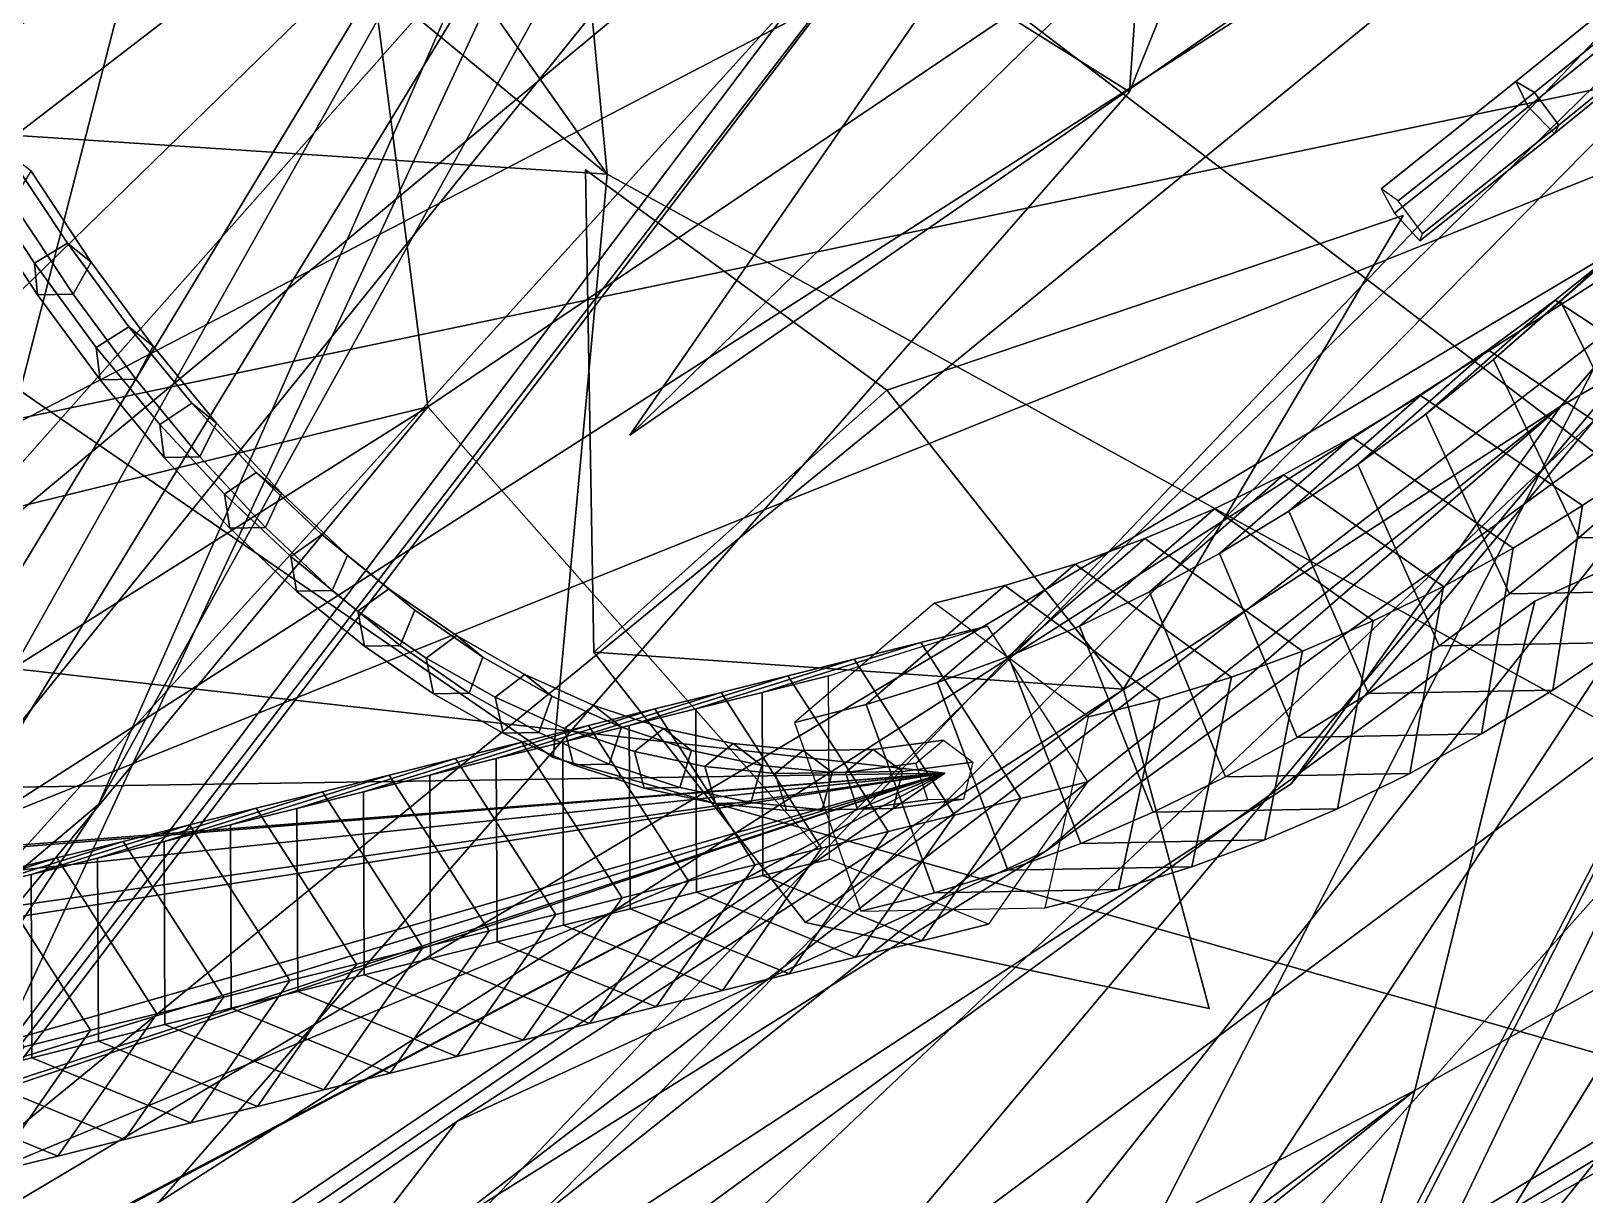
# Model space of a CAD drawing. Header units: metres. Extents: x -366 to 149, y -229 to 234.
# Drawn here: x -142.36 to -130.41, y -96.52 to -87.58 of the extents above; entities that cross this region are included whole.
import ezdxf

# ---------------------------------------------------------------- set-up
doc = ezdxf.new("R2010")
doc.units = ezdxf.units.M

msp = doc.modelspace()

# ---------------------------------------------------------------- linework, layer by layer
at = {"layer": 'coral-li_Intrnd', "color": 3}
for points in [[(-129.1171, -88.3207, 642.7456), (-129.6185, -88.7915, 643.8327), (-130.5946, -89.6518, 643.0095), (-130.0846, -89.1726, 641.9039)], [(-129.6185, -88.7915, 643.8327), (-130.1251, -89.2329, 644.9297), (-131.1099, -90.101, 644.1254), (-130.5946, -89.6518, 643.0095)], [(-130.1251, -89.2329, 644.9297), (-130.6367, -89.6444, 646.036), (-131.6302, -90.5198, 645.2506), (-131.1099, -90.101, 644.1254)], [(-128.8511, -90.05865, 645.1855), (-129.3714, -90.4775, 646.3108), (-130.6367, -89.6444, 646.036), (-130.1251, -89.2329, 644.9297)], [(-130.0846, -89.1726, 641.9039), (-130.5946, -89.6518, 643.0095), (-129.9243, -91.0094, 642.7302), (-129.4003, -90.5166, 641.5942)], [(-130.6367, -89.6444, 646.036), (-131.1528, -90.02596, 647.1508), (-132.1552, -90.9082, 646.3845), (-131.6302, -90.5198, 645.2506)], [(-129.3714, -90.4775, 646.3108), (-129.8964, -90.8658, 647.4448), (-131.1528, -90.02596, 647.1508), (-130.6367, -89.6444, 646.036)], [(-130.5946, -89.6518, 643.0095), (-131.1099, -90.101, 644.1254), (-130.4537, -91.4713, 643.8766), (-129.9243, -91.0094, 642.7302)], [(-131.1528, -90.02596, 647.1508), (-131.6732, -90.3772, 648.2736), (-132.6845, -91.2657, 647.5266), (-132.1552, -90.9082, 646.3845)], [(-129.8964, -90.8658, 647.4448), (-130.4258, -91.2234, 648.5868), (-131.6732, -90.3772, 648.2736), (-131.1528, -90.02596, 647.1508)], [(-131.1099, -90.101, 644.1254), (-131.6302, -90.5198, 645.2506), (-130.9883, -91.9022, 645.0327), (-130.4537, -91.4713, 643.8766)], [(-131.6732, -90.3772, 648.2736), (-132.1976, -90.6979, 649.4036), (-133.2179, -91.5923, 648.676), (-132.6845, -91.2657, 647.5266)], [(-130.4258, -91.2234, 648.5868), (-130.9592, -91.5499, 649.7362), (-132.1976, -90.6979, 649.4036), (-131.6732, -90.3772, 648.2736)], [(-131.6302, -90.5198, 645.2506), (-132.1552, -90.9082, 646.3845), (-131.5276, -92.3016, 646.1977), (-130.9883, -91.9022, 645.0327)], [(-132.1976, -90.6979, 649.4036), (-132.7257, -90.988, 650.5403), (-133.755, -91.8877, 649.8321), (-133.2179, -91.5923, 648.676)], [(-130.9592, -91.5499, 649.7362), (-131.4963, -91.8453, 650.8923), (-132.7257, -90.988, 650.5403), (-132.1976, -90.6979, 649.4036)], [(-132.1552, -90.9082, 646.3845), (-132.6845, -91.2657, 647.5266), (-132.0715, -92.6694, 647.3711), (-131.5276, -92.3016, 646.1977)], [(-130.1106, -92.275, 646.8629), (-130.6544, -92.6429, 648.0362), (-130.4258, -91.2234, 648.5868), (-129.8964, -90.8658, 647.4448)], [(-132.7257, -90.988, 650.5403), (-133.2571, -91.2473, 651.6827), (-134.2955, -92.1517, 650.9941), (-133.755, -91.8877, 649.8321)], [(-131.4963, -91.8453, 650.8923), (-132.0368, -92.1093, 652.0544), (-133.2571, -91.2473, 651.6827), (-132.7257, -90.988, 650.5403)], [(-129.9243, -91.0094, 642.7302), (-130.4537, -91.4713, 643.8766), (-129.0367, -91.4447, 644.5417), (-128.5072, -90.9828, 643.3953)], [(-133.2571, -91.2473, 651.6827), (-133.7915, -91.4756, 652.8304), (-134.8391, -92.3842, 652.1616), (-134.2955, -92.1517, 650.9941)], [(-132.0368, -92.1093, 652.0544), (-132.5804, -92.3418, 653.2217), (-133.7915, -91.4756, 652.8304), (-133.2571, -91.2473, 651.6827)], [(-132.6845, -91.2657, 647.5266), (-133.2179, -91.5923, 648.676), (-132.6195, -93.00546, 648.552), (-132.0715, -92.6694, 647.3711)], [(-130.6544, -92.6429, 648.0362), (-131.2024, -92.9788, 649.2172), (-130.9592, -91.5499, 649.7362), (-130.4258, -91.2234, 648.5868)], [(-133.7915, -91.4756, 652.8304), (-134.3286, -91.6727, 653.9826), (-135.3854, -92.585, 653.3336), (-134.8391, -92.3842, 652.1616)], [(-132.5804, -92.3418, 653.2217), (-133.1267, -92.5426, 654.3937), (-134.3286, -91.6727, 653.9826), (-133.7915, -91.4756, 652.8304)], [(-130.4537, -91.4713, 643.8766), (-130.9883, -91.9022, 645.0327), (-129.5712, -91.8756, 645.6978), (-129.0367, -91.4447, 644.5417)], [(-133.2179, -91.5923, 648.676), (-133.755, -91.8877, 649.8321), (-133.1713, -93.3094, 649.7399), (-132.6195, -93.00546, 648.552)], [(-131.2024, -92.9788, 649.2172), (-131.7543, -93.2828, 650.405), (-131.4963, -91.8453, 650.8923), (-130.9592, -91.5499, 649.7362)], [(-134.3286, -91.6727, 653.9826), (-134.8681, -91.8386, 655.1386), (-135.9342, -92.754, 654.5094), (-135.3854, -92.585, 653.3336)], [(-133.1267, -92.5426, 654.3937), (-133.6754, -92.7116, 655.5696), (-134.8681, -91.8386, 655.1386), (-134.3286, -91.6727, 653.9826)], [(-134.8681, -91.8386, 655.1386), (-135.4096, -91.9732, 656.2977), (-136.485, -92.8911, 655.6884), (-135.9342, -92.754, 654.5094)], [(-133.6754, -92.7116, 655.5696), (-134.2263, -92.8488, 656.7486), (-135.4096, -91.9732, 656.2977), (-134.8681, -91.8386, 655.1386)], [(-131.7543, -93.2828, 650.405), (-132.3096, -93.5545, 651.599), (-132.0368, -92.1093, 652.0544), (-131.4963, -91.8453, 650.8923)], [(-130.9883, -91.9022, 645.0327), (-131.5276, -92.3016, 646.1977), (-130.1106, -92.275, 646.8629), (-129.5712, -91.8756, 645.6978)], [(-133.755, -91.8877, 649.8321), (-134.2955, -92.1517, 650.9941), (-133.7267, -93.5811, 650.9338), (-133.1713, -93.3094, 649.7399)], [(-132.3096, -93.5545, 651.599), (-132.8681, -93.7938, 652.7984), (-132.5804, -92.3418, 653.2217), (-132.0368, -92.1093, 652.0544)], [(-135.0044, -92.1501, 656.4664), (-135.5155, -92.2774, 657.5602), (-136.7344, -92.6599, 656.9462), (-136.2233, -92.5325, 655.8524)], [(-134.2336, -93.3478, 656.6871), (-134.7446, -93.4752, 657.7809), (-135.5155, -92.2774, 657.5602), (-135.0044, -92.1501, 656.4664)], [(-134.2955, -92.1517, 650.9941), (-134.8391, -92.3842, 652.1616), (-134.2852, -93.8204, 652.1333), (-133.7267, -93.5811, 650.9338)], [(-135.5155, -92.2774, 657.5602), (-136.0265, -92.4048, 658.654), (-137.2454, -92.7872, 658.04), (-136.7344, -92.6599, 656.9462)], [(-134.7446, -93.4752, 657.7809), (-135.2556, -93.6025, 658.8747), (-136.0265, -92.4048, 658.654), (-135.5155, -92.2774, 657.5602)], [(-132.8681, -93.7938, 652.7984), (-133.4295, -94.00062, 654.0026), (-133.1267, -92.5426, 654.3937), (-132.5804, -92.3418, 653.2217)], [(-131.5276, -92.3016, 646.1977), (-132.0715, -92.6694, 647.3711), (-130.6544, -92.6429, 648.0362), (-130.1106, -92.275, 646.8629)], [(-136.0265, -92.4048, 658.654), (-136.5375, -92.5321, 659.7478), (-137.7564, -92.9146, 659.1338), (-137.2454, -92.7872, 658.04)], [(-135.2556, -93.6025, 658.8747), (-135.7667, -93.7299, 659.9685), (-136.5375, -92.5321, 659.7478), (-136.0265, -92.4048, 658.654)], [(-134.8391, -92.3842, 652.1616), (-135.3854, -92.585, 653.3336), (-134.8465, -94.0272, 653.3375), (-134.2852, -93.8204, 652.1333)], [(-136.5375, -92.5321, 659.7478), (-137.0486, -92.6594, 660.8416), (-138.2675, -93.04195, 660.2276), (-137.7564, -92.9146, 659.1338)], [(-135.7667, -93.7299, 659.9685), (-136.2777, -93.8572, 661.0623), (-137.0486, -92.6594, 660.8416), (-136.5375, -92.5321, 659.7478)], [(-136.2233, -92.5325, 655.8524), (-136.7344, -92.6599, 656.9462), (-136.7284, -94.06814, 656.7851), (-136.2173, -93.9408, 655.6913)], [(-135.3854, -92.585, 653.3336), (-135.9342, -92.754, 654.5094), (-135.4103, -94.2013, 654.5457), (-134.8465, -94.0272, 653.3375)], [(-133.4295, -94.00062, 654.0026), (-133.9933, -94.1747, 655.2108), (-133.6754, -92.7116, 655.5696), (-133.1267, -92.5426, 654.3937)], [(-137.0486, -92.6594, 660.8416), (-137.5596, -92.7868, 661.9354), (-138.7785, -93.1693, 661.3214), (-138.2675, -93.04195, 660.2276)], [(-136.2777, -93.8572, 661.0623), (-136.7887, -93.9845, 662.1561), (-137.5596, -92.7868, 661.9354), (-137.0486, -92.6594, 660.8416)], [(-136.7344, -92.6599, 656.9462), (-137.2454, -92.7872, 658.04), (-137.2394, -94.1954, 657.8789), (-136.7284, -94.06814, 656.7851)], [(-133.9933, -94.1747, 655.2108), (-134.5592, -94.316, 656.4222), (-134.2263, -92.8488, 656.7486), (-133.6754, -92.7116, 655.5696)], [(-132.0715, -92.6694, 647.3711), (-132.6195, -93.00546, 648.552), (-131.2024, -92.9788, 649.2172), (-130.6544, -92.6429, 648.0362)], [(-137.5596, -92.7868, 661.9354), (-138.0706, -92.9141, 663.0292), (-139.2895, -93.2966, 662.4152), (-138.7785, -93.1693, 661.3214)], [(-136.7887, -93.9845, 662.1561), (-137.2998, -94.1119, 663.2499), (-138.0706, -92.9141, 663.0292), (-137.5596, -92.7868, 661.9354)], [(-137.2454, -92.7872, 658.04), (-137.7564, -92.9146, 659.1338), (-137.7504, -94.3228, 658.9727), (-137.2394, -94.1954, 657.8789)], [(-135.9342, -92.754, 654.5094), (-136.485, -92.8911, 655.6884), (-135.9763, -94.3426, 655.7571), (-135.4103, -94.2013, 654.5457)], [(-138.0706, -92.9141, 663.0292), (-138.5816, -93.04151, 664.123), (-139.8006, -93.4239, 663.509), (-139.2895, -93.2966, 662.4152)], [(-137.2998, -94.1119, 663.2499), (-137.8108, -94.2392, 664.3438), (-138.5816, -93.04151, 664.123), (-138.0706, -92.9141, 663.0292)], [(-137.7564, -92.9146, 659.1338), (-138.2675, -93.04195, 660.2276), (-138.2615, -94.4501, 660.0665), (-137.7504, -94.3228, 658.9727)], [(-138.5816, -93.04151, 664.123), (-139.0927, -93.1688, 665.2169), (-140.3116, -93.5513, 664.6028), (-139.8006, -93.4239, 663.509)], [(-137.8108, -94.2392, 664.3438), (-138.3218, -94.3666, 665.4376), (-139.0927, -93.1688, 665.2169), (-138.5816, -93.04151, 664.123)], [(-138.2675, -93.04195, 660.2276), (-138.7785, -93.1693, 661.3214), (-138.7725, -94.5775, 661.1603), (-138.2615, -94.4501, 660.0665)], [(-132.6195, -93.00546, 648.552), (-133.1713, -93.3094, 649.7399), (-131.7543, -93.2828, 650.405), (-131.2024, -92.9788, 649.2172)], [(-139.0927, -93.1688, 665.2169), (-139.6037, -93.2962, 666.3107), (-140.8226, -93.6786, 665.6967), (-140.3116, -93.5513, 664.6028)], [(-138.3218, -94.3666, 665.4376), (-138.8329, -94.4939, 666.5314), (-139.6037, -93.2962, 666.3107), (-139.0927, -93.1688, 665.2169)], [(-138.7785, -93.1693, 661.3214), (-139.2895, -93.2966, 662.4152), (-139.2835, -94.7048, 662.2542), (-138.7725, -94.5775, 661.1603)], [(-139.6037, -93.2962, 666.3107), (-140.1147, -93.4235, 667.4045), (-141.3337, -93.806, 666.7905), (-140.8226, -93.6786, 665.6967)], [(-138.8329, -94.4939, 666.5314), (-139.3439, -94.6213, 667.6252), (-140.1147, -93.4235, 667.4045), (-139.6037, -93.2962, 666.3107)], [(-139.2895, -93.2966, 662.4152), (-139.8006, -93.4239, 663.509), (-139.7946, -94.8321, 663.348), (-139.2835, -94.7048, 662.2542)], [(-133.1713, -93.3094, 649.7399), (-133.7267, -93.5811, 650.9338), (-132.3096, -93.5545, 651.599), (-131.7543, -93.2828, 650.405)], [(-140.1147, -93.4235, 667.4045), (-140.6258, -93.5508, 668.4983), (-141.8447, -93.9333, 667.8843), (-141.3337, -93.806, 666.7905)], [(-139.3439, -94.6213, 667.6252), (-139.8549, -94.7486, 668.719), (-140.6258, -93.5508, 668.4983), (-140.1147, -93.4235, 667.4045)], [(-139.8006, -93.4239, 663.509), (-140.3116, -93.5513, 664.6028), (-140.3056, -94.9595, 664.4418), (-139.7946, -94.8321, 663.348)], [(-134.9946, -94.4417, 656.2042), (-135.5057, -94.5691, 657.298), (-134.7446, -93.4752, 657.7809), (-134.2336, -93.3478, 656.6871)], [(-140.6258, -93.5508, 668.4983), (-141.1368, -93.6782, 669.5921), (-142.3557, -94.06069, 668.9781), (-141.8447, -93.9333, 667.8843)], [(-139.8549, -94.7486, 668.719), (-140.366, -94.8759, 669.8128), (-141.1368, -93.6782, 669.5921), (-140.6258, -93.5508, 668.4983)], [(-140.3116, -93.5513, 664.6028), (-140.8226, -93.6786, 665.6967), (-140.8166, -95.08688, 665.5356), (-140.3056, -94.9595, 664.4418)], [(-135.5057, -94.5691, 657.298), (-136.0167, -94.6964, 658.3918), (-135.2556, -93.6025, 658.8747), (-134.7446, -93.4752, 657.7809)], [(-136.0167, -94.6964, 658.3918), (-136.5277, -94.8238, 659.4856), (-135.7667, -93.7299, 659.9685), (-135.2556, -93.6025, 658.8747)], [(-133.7267, -93.5811, 650.9338), (-134.2852, -93.8204, 652.1333), (-132.8681, -93.7938, 652.7984), (-132.3096, -93.5545, 651.599)], [(-141.1368, -93.6782, 669.5921), (-141.6478, -93.8055, 670.6859), (-142.8668, -94.188, 670.0719), (-142.3557, -94.06069, 668.9781)], [(-140.366, -94.8759, 669.8128), (-140.877, -95.00333, 670.9066), (-141.6478, -93.8055, 670.6859), (-141.1368, -93.6782, 669.5921)], [(-140.8226, -93.6786, 665.6967), (-141.3337, -93.806, 666.7905), (-141.3277, -95.2142, 666.6294), (-140.8166, -95.08688, 665.5356)], [(-136.5277, -94.8238, 659.4856), (-137.0388, -94.9511, 660.5794), (-136.2777, -93.8572, 661.0623), (-135.7667, -93.7299, 659.9685)], [(-141.6478, -93.8055, 670.6859), (-142.1589, -93.9329, 671.7797), (-143.3778, -94.3153, 671.1657), (-142.8668, -94.188, 670.0719)], [(-140.877, -95.00333, 670.9066), (-141.388, -95.1306, 672.0004), (-142.1589, -93.9329, 671.7797), (-141.6478, -93.8055, 670.6859)], [(-141.3337, -93.806, 666.7905), (-141.8447, -93.9333, 667.8843), (-141.8387, -95.3415, 667.7232), (-141.3277, -95.2142, 666.6294)], [(-137.0388, -94.9511, 660.5794), (-137.5498, -95.07849, 661.6732), (-136.7887, -93.9845, 662.1561), (-136.2777, -93.8572, 661.0623)], [(-134.2852, -93.8204, 652.1333), (-134.8465, -94.0272, 653.3375), (-133.4295, -94.00062, 654.0026), (-132.8681, -93.7938, 652.7984)], [(-142.1589, -93.9329, 671.7797), (-142.6699, -94.06025, 672.8735), (-143.8888, -94.4427, 672.2595), (-143.3778, -94.3153, 671.1657)], [(-141.388, -95.1306, 672.0004), (-141.8991, -95.258, 673.0942), (-142.6699, -94.06025, 672.8735), (-142.1589, -93.9329, 671.7797)], [(-141.8447, -93.9333, 667.8843), (-142.3557, -94.06069, 668.9781), (-142.3497, -95.4689, 668.817), (-141.8387, -95.3415, 667.7232)], [(-137.5498, -95.07849, 661.6732), (-138.0608, -95.2058, 662.767), (-137.2998, -94.1119, 663.2499), (-136.7887, -93.9845, 662.1561)], [(-136.2173, -93.9408, 655.6913), (-136.7284, -94.06814, 656.7851), (-135.5057, -94.5691, 657.298), (-134.9946, -94.4417, 656.2042)], [(-134.8465, -94.0272, 653.3375), (-135.4103, -94.2013, 654.5457), (-133.9933, -94.1747, 655.2108), (-133.4295, -94.00062, 654.0026)], [(-141.8991, -95.258, 673.0942), (-142.4101, -95.3853, 674.188), (-143.1809, -94.1875, 673.9673), (-142.6699, -94.06025, 672.8735)], [(-142.3557, -94.06069, 668.9781), (-142.8668, -94.188, 670.0719), (-142.8607, -95.5962, 669.9108), (-142.3497, -95.4689, 668.817)], [(-138.0608, -95.2058, 662.767), (-138.5719, -95.3331, 663.8608), (-137.8108, -94.2392, 664.3438), (-137.2998, -94.1119, 663.2499)], [(-136.7284, -94.06814, 656.7851), (-137.2394, -94.1954, 657.8789), (-136.0167, -94.6964, 658.3918), (-135.5057, -94.5691, 657.298)], [(-138.5719, -95.3331, 663.8608), (-139.0829, -95.4605, 664.9547), (-138.3218, -94.3666, 665.4376), (-137.8108, -94.2392, 664.3438)], [(-137.2394, -94.1954, 657.8789), (-137.7504, -94.3228, 658.9727), (-136.5277, -94.8238, 659.4856), (-136.0167, -94.6964, 658.3918)], [(-135.4103, -94.2013, 654.5457), (-135.9763, -94.3426, 655.7571), (-134.5592, -94.316, 656.4222), (-133.9933, -94.1747, 655.2108)], [(-139.0829, -95.4605, 664.9547), (-139.5939, -95.5878, 666.0485), (-138.8329, -94.4939, 666.5314), (-138.3218, -94.3666, 665.4376)], [(-137.7504, -94.3228, 658.9727), (-138.2615, -94.4501, 660.0665), (-137.0388, -94.9511, 660.5794), (-136.5277, -94.8238, 659.4856)], [(-139.5939, -95.5878, 666.0485), (-140.105, -95.7152, 667.1423), (-139.3439, -94.6213, 667.6252), (-138.8329, -94.4939, 666.5314)], [(-138.2615, -94.4501, 660.0665), (-138.7725, -94.5775, 661.1603), (-137.5498, -95.07849, 661.6732), (-137.0388, -94.9511, 660.5794)], [(-140.105, -95.7152, 667.1423), (-140.616, -95.8425, 668.2361), (-139.8549, -94.7486, 668.719), (-139.3439, -94.6213, 667.6252)], [(-138.7725, -94.5775, 661.1603), (-139.2835, -94.7048, 662.2542), (-138.0608, -95.2058, 662.767), (-137.5498, -95.07849, 661.6732)], [(-139.2835, -94.7048, 662.2542), (-139.7946, -94.8321, 663.348), (-138.5719, -95.3331, 663.8608), (-138.0608, -95.2058, 662.767)], [(-140.616, -95.8425, 668.2361), (-141.127, -95.9698, 669.3299), (-140.366, -94.8759, 669.8128), (-139.8549, -94.7486, 668.719)], [(-139.7946, -94.8321, 663.348), (-140.3056, -94.9595, 664.4418), (-139.0829, -95.4605, 664.9547), (-138.5719, -95.3331, 663.8608)], [(-141.127, -95.9698, 669.3299), (-141.6381, -96.09723, 670.4237), (-140.877, -95.00333, 670.9066), (-140.366, -94.8759, 669.8128)], [(-140.3056, -94.9595, 664.4418), (-140.8166, -95.08688, 665.5356), (-139.5939, -95.5878, 666.0485), (-139.0829, -95.4605, 664.9547)], [(-141.6381, -96.09723, 670.4237), (-142.1491, -96.2245, 671.5175), (-141.388, -95.1306, 672.0004), (-140.877, -95.00333, 670.9066)], [(-140.8166, -95.08688, 665.5356), (-141.3277, -95.2142, 666.6294), (-140.105, -95.7152, 667.1423), (-139.5939, -95.5878, 666.0485)], [(-142.1491, -96.2245, 671.5175), (-142.6601, -96.3519, 672.6113), (-141.8991, -95.258, 673.0942), (-141.388, -95.1306, 672.0004)], [(-141.3277, -95.2142, 666.6294), (-141.8387, -95.3415, 667.7232), (-140.616, -95.8425, 668.2361), (-140.105, -95.7152, 667.1423)], [(-142.6601, -96.3519, 672.6113), (-143.1712, -96.4792, 673.7051), (-142.4101, -95.3853, 674.188), (-141.8991, -95.258, 673.0942)], [(-141.8387, -95.3415, 667.7232), (-142.3497, -95.4689, 668.817), (-141.127, -95.9698, 669.3299), (-140.616, -95.8425, 668.2361)], [(-142.3497, -95.4689, 668.817), (-142.8607, -95.5962, 669.9108), (-141.6381, -96.09723, 670.4237), (-141.127, -95.9698, 669.3299)], [(-142.8607, -95.5962, 669.9108), (-143.3718, -95.7235, 671.0046), (-142.1491, -96.2245, 671.5175), (-141.6381, -96.09723, 670.4237)], [(-143.3718, -95.7235, 671.0046), (-143.8828, -95.8509, 672.0984), (-142.6601, -96.3519, 672.6113), (-142.1491, -96.2245, 671.5175)]]:
    msp.add_3dface(points, dxfattribs=at)
at = {"layer": 'coral-li_Leaf', "color": 3}
for points in [[(-138.0916, -88.6419, 628.6414), (-138.0277, -92.3507, 630.0388), (-135.7761, -90.3372, 630.8796)], [(-138.0916, -88.6419, 628.6414), (-135.7761, -90.3372, 630.8796), (-138.0277, -92.3507, 630.0388)], [(-135.7761, -90.3372, 630.8796), (-133.9561, -92.634, 630.8469), (-131.8048, -88.9928, 630.397)], [(-135.7761, -90.3372, 630.8796), (-131.8048, -88.9928, 630.397), (-133.9561, -92.634, 630.8469)], [(-135.7761, -90.3372, 630.8796), (-138.0277, -92.3507, 630.0388), (-133.9561, -92.634, 630.8469)], [(-135.7761, -90.3372, 630.8796), (-133.9561, -92.634, 630.8469), (-138.0277, -92.3507, 630.0388)], [(-133.9561, -92.634, 630.8469), (-138.0277, -92.3507, 630.0388), (-136.4008, -94.4291, 629.3409)], [(-133.9561, -92.634, 630.8469), (-136.4008, -94.4291, 629.3409), (-138.0277, -92.3507, 630.0388)], [(-136.4008, -94.4291, 629.3409), (-133.2985, -95.09108, 628.2098), (-133.9561, -92.634, 630.8469)], [(-136.4008, -94.4291, 629.3409), (-133.9561, -92.634, 630.8469), (-133.2985, -95.09108, 628.2098)]]:
    msp.add_3dface(points, dxfattribs=at)
at = {"layer": 'coral-li_Mrstm', "color": 3}
for points in [[(-165.3611, -92.3472, 594.1373), (-167.9029, -90.3989, 590.9664), (-137.8252, -67.9683, 574.0467)], [(-165.3611, -92.3472, 594.1373), (-137.8252, -67.9683, 574.0467), (-167.9029, -90.3989, 590.9664)], [(-164.3709, -89.9918, 597.8475), (-165.4217, -85.7336, 598.8842), (-137.8252, -67.9683, 574.0467)], [(-164.3709, -89.9918, 597.8475), (-137.8252, -67.9683, 574.0467), (-165.4217, -85.7336, 598.8842)], [(-137.8252, -67.9683, 574.0467), (-162.0506, -91.6942, 597.2692), (-165.3611, -92.3472, 594.1373)], [(-137.8252, -67.9683, 574.0467), (-165.3611, -92.3472, 594.1373), (-162.0506, -91.6942, 597.2692)], [(-137.8252, -67.9683, 574.0467), (-160.9445, -92.9647, 597.063), (-164.3709, -89.9918, 597.8475)], [(-137.8252, -67.9683, 574.0467), (-164.3709, -89.9918, 597.8475), (-160.9445, -92.9647, 597.063)], [(-137.8252, -67.9683, 574.0467), (-163.1656, -91.7463, 595.9907), (-162.3484, -95.6713, 593.7277)], [(-137.8252, -67.9683, 574.0467), (-162.3484, -95.6713, 593.7277), (-163.1656, -91.7463, 595.9907)], [(-137.8252, -67.9683, 574.0467), (-162.759, -93.04963, 594.9825), (-159.4681, -95.4014, 597.181)], [(-137.8252, -67.9683, 574.0467), (-159.4681, -95.4014, 597.181), (-162.759, -93.04963, 594.9825)], [(-162.3484, -95.6713, 593.7277), (-161.774, -97.5678, 589.68), (-137.8252, -67.9683, 574.0467)], [(-162.3484, -95.6713, 593.7277), (-137.8252, -67.9683, 574.0467), (-161.774, -97.5678, 589.68)], [(-137.8252, -67.9683, 574.0467), (-161.3889, -93.8151, 595.6284), (-160.6738, -91.9079, 599.757)], [(-137.8252, -67.9683, 574.0467), (-160.6738, -91.9079, 599.757), (-161.3889, -93.8151, 595.6284)], [(-160.6738, -91.9079, 599.757), (-157.6077, -90.1259, 602.5382), (-137.8252, -67.9683, 574.0467)], [(-160.6738, -91.9079, 599.757), (-137.8252, -67.9683, 574.0467), (-157.6077, -90.1259, 602.5382)], [(-159.4681, -95.4014, 597.181), (-155.4477, -97.4001, 596.7908), (-137.8252, -67.9683, 574.0467)], [(-159.4681, -95.4014, 597.181), (-137.8252, -67.9683, 574.0467), (-155.4477, -97.4001, 596.7908)], [(-120.0227, -73.345, 461.2773), (-137.7516, -90.6828, 482.4026), (-122.895, -69.1466, 460.71)], [(-120.0227, -73.345, 461.2773), (-122.895, -69.1466, 460.71), (-137.7516, -90.6828, 482.4026)], [(-160.0669, -95.9654, 447.8374), (-161.3326, -93.2445, 444.475), (-125.979, -72.3294, 441.8761)], [(-160.0669, -95.9654, 447.8374), (-125.979, -72.3294, 441.8761), (-161.3326, -93.2445, 444.475)], [(-159.4155, -95.7967, 451.2286), (-160.6156, -91.7261, 452.7457), (-125.979, -72.3294, 441.8761)], [(-159.4155, -95.7967, 451.2286), (-125.979, -72.3294, 441.8761), (-160.6156, -91.7261, 452.7457)], [(-125.979, -72.3294, 441.8761), (-157.8833, -96.2264, 451.882), (-160.0669, -95.9654, 447.8374)], [(-125.979, -72.3294, 441.8761), (-160.0669, -95.9654, 447.8374), (-157.8833, -96.2264, 451.882)], [(-125.979, -72.3294, 441.8761), (-159.4634, -95.02386, 449.1445), (-158.2826, -98.6179, 446.521)], [(-125.979, -72.3294, 441.8761), (-158.2826, -98.6179, 446.521), (-159.4634, -95.02386, 449.1445)], [(-125.979, -72.3294, 441.8761), (-156.0096, -98.8811, 450.9448), (-159.4155, -95.7967, 451.2286)], [(-125.979, -72.3294, 441.8761), (-159.4155, -95.7967, 451.2286), (-156.0096, -98.8811, 450.9448)], [(-125.979, -72.3294, 441.8761), (-158.5809, -96.9241, 446.4899), (-156.5118, -100.1134, 449.0863)], [(-125.979, -72.3294, 441.8761), (-156.5118, -100.1134, 449.0863), (-158.5809, -96.9241, 446.4899)], [(-158.2826, -98.6179, 446.521), (-156.5196, -99.9129, 442.5807), (-125.979, -72.3294, 441.8761)], [(-158.2826, -98.6179, 446.521), (-125.979, -72.3294, 441.8761), (-156.5196, -99.9129, 442.5807)], [(-125.979, -72.3294, 441.8761), (-156.4473, -99.3188, 447.562), (-157.1852, -98.3989, 452.0121)], [(-125.979, -72.3294, 441.8761), (-157.1852, -98.3989, 452.0121), (-156.4473, -99.3188, 447.562)], [(-157.1852, -98.3989, 452.0121), (-155.2519, -97.5817, 456.0003), (-125.979, -72.3294, 441.8761)], [(-157.1852, -98.3989, 452.0121), (-125.979, -72.3294, 441.8761), (-155.2519, -97.5817, 456.0003)], [(-156.5118, -100.1134, 449.0863), (-152.783, -102.5782, 449.6629), (-125.979, -72.3294, 441.8761)], [(-156.5118, -100.1134, 449.0863), (-125.979, -72.3294, 441.8761), (-152.783, -102.5782, 449.6629)], [(-139.3263, -76.7744, 594.3582), (-151.6294, -91.28, 620.8045), (-137.6854, -72.3243, 596.2824)], [(-139.3263, -76.7744, 594.3582), (-137.6854, -72.3243, 596.2824), (-151.6294, -91.28, 620.8045)], [(-115.2701, -75.1202, 461.9556), (-137.7516, -90.6828, 482.4026), (-120.0227, -73.345, 461.2773)], [(-115.2701, -75.1202, 461.9556), (-120.0227, -73.345, 461.2773), (-137.7516, -90.6828, 482.4026)], [(-133.9094, -88.04276, 614.6432), (-137.9799, -85.4945, 616.4141), (-132.9389, -74.2609, 597.2092)], [(-133.9094, -88.04276, 614.6432), (-132.9389, -74.2609, 597.2092), (-137.9799, -85.4945, 616.4141)], [(-129.2068, -76.4103, 595.5826), (-133.9094, -88.04276, 614.6432), (-132.9389, -74.2609, 597.2092)], [(-129.2068, -76.4103, 595.5826), (-132.9389, -74.2609, 597.2092), (-133.9094, -88.04276, 614.6432)], [(-140.0994, -98.3615, 648.4573), (-143.36, -96.7466, 645.798), (-118.607, -76.5042, 619.8824)], [(-140.0994, -98.3615, 648.4573), (-118.607, -76.5042, 619.8824), (-143.36, -96.7466, 645.798)], [(-118.607, -76.5042, 619.8824), (-136.1495, -97.4005, 650.6181), (-140.0994, -98.3615, 648.4573)], [(-118.607, -76.5042, 619.8824), (-140.0994, -98.3615, 648.4573), (-136.1495, -97.4005, 650.6181)], [(-139.3046, -90.4649, 653.541), (-139.8805, -86.00339, 653.813), (-118.607, -76.5042, 619.8824)], [(-139.3046, -90.4649, 653.541), (-118.607, -76.5042, 619.8824), (-139.8805, -86.00339, 653.813)], [(-118.607, -76.5042, 619.8824), (-136.3124, -93.852, 652.6643), (-139.3046, -90.4649, 653.541)], [(-118.607, -76.5042, 619.8824), (-139.3046, -90.4649, 653.541), (-136.3124, -93.852, 652.6643)], [(-132.0546, -103.2081, 649.2466), (-132.6692, -105.5412, 645.4401), (-118.607, -76.5042, 619.8824)], [(-132.0546, -103.2081, 649.2466), (-118.607, -76.5042, 619.8824), (-132.6692, -105.5412, 645.4401)], [(-118.607, -76.5042, 619.8824), (-132.6673, -93.362, 654.6271), (-130.5927, -90.4589, 657.5361)], [(-118.607, -76.5042, 619.8824), (-130.5927, -90.4589, 657.5361), (-132.6673, -93.362, 654.6271)], [(-118.607, -76.5042, 619.8824), (-132.4792, -99.1012, 651.2833), (-132.0546, -103.2081, 649.2466)], [(-118.607, -76.5042, 619.8824), (-132.0546, -103.2081, 649.2466), (-132.4792, -99.1012, 651.2833)], [(-130.5927, -90.4589, 657.5361), (-126.7829, -88.2422, 658.4759), (-118.607, -76.5042, 619.8824)], [(-130.5927, -90.4589, 657.5361), (-118.607, -76.5042, 619.8824), (-126.7829, -88.2422, 658.4759)], [(-138.1809, -80.6877, 591.2642), (-151.6294, -91.28, 620.8045), (-139.3263, -76.7744, 594.3582)], [(-138.1809, -80.6877, 591.2642), (-139.3263, -76.7744, 594.3582), (-151.6294, -91.28, 620.8045)], [(-100.0045, -77.9705, 535.8598), (-133.6565, -98.09998, 548.1653), (-131.5162, -101.8668, 549.7225)], [(-100.0045, -77.9705, 535.8598), (-131.5162, -101.8668, 549.7225), (-133.6565, -98.09998, 548.1653)], [(-131.7163, -95.7217, 556.7271), (-132.2193, -97.3883, 552.5701), (-100.0045, -77.9705, 535.8598)], [(-131.7163, -95.7217, 556.7271), (-100.0045, -77.9705, 535.8598), (-132.2193, -97.3883, 552.5701)], [(-100.0045, -77.9705, 535.8598), (-130.7937, -91.959, 559.2141), (-131.7163, -95.7217, 556.7271)], [(-100.0045, -77.9705, 535.8598), (-131.7163, -95.7217, 556.7271), (-130.7937, -91.959, 559.2141)], [(-131.5162, -101.8668, 549.7225), (-128.2713, -104.8887, 548.9166), (-100.0045, -77.9705, 535.8598)], [(-131.5162, -101.8668, 549.7225), (-100.0045, -77.9705, 535.8598), (-128.2713, -104.8887, 548.9166)], [(-142.7689, -78.4542, 591.8992), (-155.0729, -92.5766, 618.5518), (-137.7397, -78.7063, 592.8172)], [(-142.7689, -78.4542, 591.8992), (-137.7397, -78.7063, 592.8172), (-155.0729, -92.5766, 618.5518)], [(-138.3014, -84.7504, 713.4229), (-144.9724, -78.6984, 734.3896), (-137.9259, -88.6759, 715.7986)], [(-138.3014, -84.7504, 713.4229), (-137.9259, -88.6759, 715.7986), (-144.9724, -78.6984, 734.3896)], [(-144.9724, -78.6984, 734.3896), (-144.6314, -83.1503, 736.8923), (-137.9259, -88.6759, 715.7986)], [(-144.9724, -78.6984, 734.3896), (-137.9259, -88.6759, 715.7986), (-144.6314, -83.1503, 736.8923)], [(-137.3317, -83.283, 590.363), (-141.8378, -93.5224, 609.5901), (-134.5662, -80.387, 592.4309)], [(-137.3317, -83.283, 590.363), (-134.5662, -80.387, 592.4309), (-141.8378, -93.5224, 609.5901)], [(-133.2221, -80.5893, 434.8762), (-154.1234, -100.964, 452.5878), (-131.2101, -81.9421, 439.3841)], [(-133.2221, -80.5893, 434.8762), (-131.2101, -81.9421, 439.3841), (-154.1234, -100.964, 452.5878)], [(-137.9799, -85.4945, 616.4141), (-145.1666, -100.9164, 644.1938), (-140.0007, -80.8654, 617.2426)], [(-137.9799, -85.4945, 616.4141), (-140.0007, -80.8654, 617.2426), (-145.1666, -100.9164, 644.1938)], [(-119.7892, -85.0355, 450.2556), (-138.281, -106.1124, 466.8389), (-118.5342, -81.6649, 453.8975)], [(-119.7892, -85.0355, 450.2556), (-118.5342, -81.6649, 453.8975), (-138.281, -106.1124, 466.8389)], [(-131.2101, -81.9421, 439.3841), (-154.1234, -100.964, 452.5878), (-126.9928, -83.5816, 441.7767)], [(-131.2101, -81.9421, 439.3841), (-126.9928, -83.5816, 441.7767), (-154.1234, -100.964, 452.5878)], [(-137.9259, -88.6759, 715.7986), (-144.6314, -83.1503, 736.8923), (-145.5918, -88.1731, 736.6747)], [(-137.9259, -88.6759, 715.7986), (-145.5918, -88.1731, 736.6747), (-144.6314, -83.1503, 736.8923)], [(-138.0659, -85.7534, 586.5482), (-146.2844, -99.2282, 603.0291), (-137.3317, -83.283, 590.363)], [(-138.0659, -85.7534, 586.5482), (-137.3317, -83.283, 590.363), (-146.2844, -99.2282, 603.0291)], [(-146.2844, -99.2282, 603.0291), (-145.3032, -96.4408, 607.2084), (-137.3317, -83.283, 590.363)], [(-146.2844, -99.2282, 603.0291), (-137.3317, -83.283, 590.363), (-145.3032, -96.4408, 607.2084)], [(-137.3317, -83.283, 590.363), (-145.3032, -96.4408, 607.2084), (-141.8378, -93.5224, 609.5901)], [(-137.3317, -83.283, 590.363), (-141.8378, -93.5224, 609.5901), (-145.3032, -96.4408, 607.2084)], [(-133.6368, -83.5617, 447.9496), (-146.778, -101.0018, 454.5744), (-134.8475, -85.5151, 443.9604)], [(-133.6368, -83.5617, 447.9496), (-134.8475, -85.5151, 443.9604), (-146.778, -101.0018, 454.5744)], [(-140.0799, -83.6636, 479.4714), (-151.4061, -95.2451, 509.5259), (-136.3935, -83.6969, 483.0222)], [(-140.0799, -83.6636, 479.4714), (-136.3935, -83.6969, 483.0222), (-151.4061, -95.2451, 509.5259)], [(-136.3935, -83.6969, 483.0222), (-151.4061, -95.2451, 509.5259), (-131.5105, -84.8849, 483.9932)], [(-136.3935, -83.6969, 483.0222), (-131.5105, -84.8849, 483.9932), (-151.4061, -95.2451, 509.5259)], [(-127.1736, -83.9908, 455.3798), (-135.2607, -99.7641, 469.7511), (-124.4106, -87.5937, 454.6189)], [(-127.1736, -83.9908, 455.3798), (-124.4106, -87.5937, 454.6189), (-135.2607, -99.7641, 469.7511)], [(-134.8475, -85.5151, 443.9604), (-149.7599, -101.9647, 445.3248), (-135.8946, -84.7811, 439.6389)], [(-134.8475, -85.5151, 443.9604), (-135.8946, -84.7811, 439.6389), (-149.7599, -101.9647, 445.3248)], [(-120.6752, -98.1663, 678.8049), (-138.3014, -84.7504, 713.4229), (-137.9259, -88.6759, 715.7986)], [(-120.6752, -98.1663, 678.8049), (-137.9259, -88.6759, 715.7986), (-138.3014, -84.7504, 713.4229)], [(-118.0494, -87.8031, 446.3171), (-138.281, -106.1124, 466.8389), (-119.7892, -85.0355, 450.2556)], [(-118.0494, -87.8031, 446.3171), (-119.7892, -85.0355, 450.2556), (-138.281, -106.1124, 466.8389)], [(-134.8475, -85.5151, 443.9604), (-148.1543, -103.0087, 450.0714), (-149.7599, -101.9647, 445.3248)], [(-134.8475, -85.5151, 443.9604), (-149.7599, -101.9647, 445.3248), (-148.1543, -103.0087, 450.0714)], [(-146.778, -101.0018, 454.5744), (-148.1543, -103.0087, 450.0714), (-134.8475, -85.5151, 443.9604)], [(-146.778, -101.0018, 454.5744), (-134.8475, -85.5151, 443.9604), (-148.1543, -103.0087, 450.0714)], [(-133.9094, -88.04276, 614.6432), (-145.1666, -100.9164, 644.1938), (-137.9799, -85.4945, 616.4141)], [(-133.9094, -88.04276, 614.6432), (-137.9799, -85.4945, 616.4141), (-145.1666, -100.9164, 644.1938)], [(-125.9231, -89.875, 547.0633), (-148.192, -106.4278, 564.1306), (-128.6505, -85.876, 545.3996)], [(-125.9231, -89.875, 547.0633), (-128.6505, -85.876, 545.3996), (-148.192, -106.4278, 564.1306)], [(-139.3046, -90.4649, 653.541), (-153.0035, -93.8099, 670.7451), (-139.8805, -86.00339, 653.813)], [(-139.3046, -90.4649, 653.541), (-139.8805, -86.00339, 653.813), (-153.0035, -93.8099, 670.7451)], [(-152.8948, -107.3567, 663.979), (-155.624, -104.4037, 661.9437), (-126.8851, -87.3026, 637.9498)], [(-152.8948, -107.3567, 663.979), (-126.8851, -87.3026, 637.9498), (-155.624, -104.4037, 661.9437)], [(-126.8851, -87.3026, 637.9498), (-148.7684, -107.9862, 665.9209), (-152.8948, -107.3567, 663.979)], [(-126.8851, -87.3026, 637.9498), (-152.8948, -107.3567, 663.979), (-148.7684, -107.9862, 665.9209)], [(-126.8851, -87.3026, 637.9498), (-146.8629, -100.094, 671.5109), (-148.4743, -95.9798, 672.8038)], [(-126.8851, -87.3026, 637.9498), (-148.4743, -95.9798, 672.8038), (-146.8629, -100.094, 671.5109)], [(-148.4743, -95.9798, 672.8038), (-147.5016, -91.6087, 673.3121), (-126.8851, -87.3026, 637.9498)], [(-148.4743, -95.9798, 672.8038), (-126.8851, -87.3026, 637.9498), (-147.5016, -91.6087, 673.3121)], [(-141.3579, -117.405, 663.2594), (-142.9485, -118.6568, 659.2327), (-126.8851, -87.3026, 637.9498)], [(-141.3579, -117.405, 663.2594), (-126.8851, -87.3026, 637.9498), (-142.9485, -118.6568, 659.2327)], [(-126.8851, -87.3026, 637.9498), (-140.6548, -113.869, 666.1224), (-141.3579, -117.405, 663.2594)], [(-126.8851, -87.3026, 637.9498), (-141.3579, -117.405, 663.2594), (-140.6548, -113.869, 666.1224)], [(-126.8851, -87.3026, 637.9498), (-137.7448, -101.0063, 675.1432), (-134.4577, -98.8309, 677.5218)], [(-126.8851, -87.3026, 637.9498), (-134.4577, -98.8309, 677.5218), (-137.7448, -101.0063, 675.1432)], [(-134.4577, -98.8309, 677.5218), (-130.095, -97.7068, 677.6427), (-126.8851, -87.3026, 637.9498)], [(-134.4577, -98.8309, 677.5218), (-126.8851, -87.3026, 637.9498), (-130.095, -97.7068, 677.6427)], [(-126.8851, -87.3026, 637.9498), (-133.9299, -109.471, 671.8321), (-130.0848, -111.9965, 671.6568)], [(-126.8851, -87.3026, 637.9498), (-130.0848, -111.9965, 671.6568), (-133.9299, -109.471, 671.8321)], [(-135.2607, -99.7641, 469.7511), (-132.2028, -103.739, 468.7274), (-124.4106, -87.5937, 454.6189)], [(-135.2607, -99.7641, 469.7511), (-124.4106, -87.5937, 454.6189), (-132.2028, -103.739, 468.7274)], [(-124.4106, -87.5937, 454.6189), (-132.2028, -103.739, 468.7274), (-129.952, -106.4592, 465.0215)], [(-124.4106, -87.5937, 454.6189), (-129.952, -106.4592, 465.0215), (-132.2028, -103.739, 468.7274)], [(-137.9259, -88.6759, 715.7986), (-145.5918, -88.1731, 736.6747), (-138.3426, -93.1606, 715.6408)], [(-137.9259, -88.6759, 715.7986), (-138.3426, -93.1606, 715.6408), (-145.5918, -88.1731, 736.6747)], [(-130.5927, -90.4589, 657.5361), (-134.5532, -93.8802, 679.1564), (-126.7829, -88.2422, 658.4759)], [(-130.5927, -90.4589, 657.5361), (-126.7829, -88.2422, 658.4759), (-134.5532, -93.8802, 679.1564)], [(-107.3634, -88.5489, 544.2187), (-134.7456, -111.9278, 564.0357), (-132.6631, -115.9681, 563.3054)], [(-107.3634, -88.5489, 544.2187), (-132.6631, -115.9681, 563.3054), (-134.7456, -111.9278, 564.0357)], [(-132.6631, -115.9681, 563.3054), (-130.5162, -118.5428, 560.2932), (-107.3634, -88.5489, 544.2187)], [(-132.6631, -115.9681, 563.3054), (-107.3634, -88.5489, 544.2187), (-130.5162, -118.5428, 560.2932)], [(-137.9259, -88.6759, 715.7986), (-138.3426, -93.1606, 715.6408), (-120.6752, -98.1663, 678.8049)], [(-137.9259, -88.6759, 715.7986), (-120.6752, -98.1663, 678.8049), (-138.3426, -93.1606, 715.6408)], [(-121.4802, -91.3604, 549.1256), (-148.192, -106.4278, 564.1306), (-125.9231, -89.875, 547.0633)], [(-121.4802, -91.3604, 549.1256), (-125.9231, -89.875, 547.0633), (-148.192, -106.4278, 564.1306)], [(-139.3046, -90.4649, 653.541), (-152.6382, -98.8658, 670.0358), (-153.0035, -93.8099, 670.7451)], [(-139.3046, -90.4649, 653.541), (-153.0035, -93.8099, 670.7451), (-152.6382, -98.8658, 670.0358)], [(-149.4485, -102.7495, 669.0659), (-152.6382, -98.8658, 670.0358), (-139.3046, -90.4649, 653.541)], [(-149.4485, -102.7495, 669.0659), (-139.3046, -90.4649, 653.541), (-152.6382, -98.8658, 670.0358)], [(-136.3124, -93.852, 652.6643), (-149.4485, -102.7495, 669.0659), (-139.3046, -90.4649, 653.541)], [(-136.3124, -93.852, 652.6643), (-139.3046, -90.4649, 653.541), (-149.4485, -102.7495, 669.0659)], [(-132.6673, -93.362, 654.6271), (-141.5442, -99.1554, 674.8354), (-130.5927, -90.4589, 657.5361)], [(-132.6673, -93.362, 654.6271), (-130.5927, -90.4589, 657.5361), (-141.5442, -99.1554, 674.8354)], [(-141.5442, -99.1554, 674.8354), (-139.0811, -95.9593, 677.9844), (-130.5927, -90.4589, 657.5361)], [(-141.5442, -99.1554, 674.8354), (-130.5927, -90.4589, 657.5361), (-139.0811, -95.9593, 677.9844)], [(-130.5927, -90.4589, 657.5361), (-139.0811, -95.9593, 677.9844), (-134.5532, -93.8802, 679.1564)], [(-130.5927, -90.4589, 657.5361), (-134.5532, -93.8802, 679.1564), (-139.0811, -95.9593, 677.9844)], [(-122.6642, -91.06436, 575.3387), (-135.9689, -110.4757, 600.0748), (-122.0746, -96.05743, 574.3794)], [(-122.6642, -91.06436, 575.3387), (-122.0746, -96.05743, 574.3794), (-135.9689, -110.4757, 600.0748)], [(-152.3273, -95.05876, 694.4465), (-153.9674, -91.1885, 692.8209), (-135.3309, -93.2798, 656.1823)], [(-152.3273, -95.05876, 694.4465), (-135.3309, -93.2798, 656.1823), (-153.9674, -91.1885, 692.8209)], [(-130.7937, -91.959, 559.2141), (-145.9722, -103.0473, 572.1523), (-131.7163, -95.7217, 556.7271)], [(-130.7937, -91.959, 559.2141), (-131.7163, -95.7217, 556.7271), (-145.9722, -103.0473, 572.1523)], [(-155.0325, -96.09495, 693.062), (-158.3552, -96.8488, 690.1119), (-135.3309, -93.2798, 656.1823)], [(-155.0325, -96.09495, 693.062), (-135.3309, -93.2798, 656.1823), (-158.3552, -96.8488, 690.1119)], [(-135.3309, -93.2798, 656.1823), (-155.7223, -94.8654, 691.8299), (-154.8567, -99.2877, 692.7724)], [(-135.3309, -93.2798, 656.1823), (-154.8567, -99.2877, 692.7724), (-155.7223, -94.8654, 691.8299)], [(-135.3309, -93.2798, 656.1823), (-155.6707, -100.0045, 691.2557), (-151.9846, -100.2329, 694.0043)], [(-135.3309, -93.2798, 656.1823), (-151.9846, -100.2329, 694.0043), (-155.6707, -100.0045, 691.2557)], [(-135.3309, -93.2798, 656.1823), (-151.3404, -93.5222, 694.0334), (-155.0325, -96.09495, 693.062)], [(-135.3309, -93.2798, 656.1823), (-155.0325, -96.09495, 693.062), (-151.3404, -93.5222, 694.0334)], [(-154.8567, -99.2877, 692.7724), (-154.6192, -103.461, 691.0876), (-135.3309, -93.2798, 656.1823)], [(-154.8567, -99.2877, 692.7724), (-135.3309, -93.2798, 656.1823), (-154.6192, -103.461, 691.0876)], [(-135.3309, -93.2798, 656.1823), (-148.5973, -97.7304, 694.8251), (-152.3273, -95.05876, 694.4465)], [(-135.3309, -93.2798, 656.1823), (-152.3273, -95.05876, 694.4465), (-148.5973, -97.7304, 694.8251)], [(-151.9846, -100.2329, 694.0043), (-147.7957, -101.8304, 694.4654), (-135.3309, -93.2798, 656.1823)], [(-151.9846, -100.2329, 694.0043), (-135.3309, -93.2798, 656.1823), (-147.7957, -101.8304, 694.4654)], [(-135.3309, -93.2798, 656.1823), (-151.2582, -101.7137, 693.1182), (-150.4543, -97.6015, 695.0255)], [(-135.3309, -93.2798, 656.1823), (-150.4543, -97.6015, 695.0255), (-151.2582, -101.7137, 693.1182)], [(-150.4543, -97.6015, 695.0255), (-147.4787, -94.2496, 695.496), (-135.3309, -93.2798, 656.1823)], [(-150.4543, -97.6015, 695.0255), (-135.3309, -93.2798, 656.1823), (-147.4787, -94.2496, 695.496)], [(-145.3032, -96.4408, 607.2084), (-156.0558, -115.1732, 631.5942), (-141.8378, -93.5224, 609.5901)], [(-145.3032, -96.4408, 607.2084), (-141.8378, -93.5224, 609.5901), (-156.0558, -115.1732, 631.5942)], [(-139.0811, -95.9593, 677.9844), (-150.5364, -103.8931, 707.4296), (-134.5532, -93.8802, 679.1564)], [(-139.0811, -95.9593, 677.9844), (-134.5532, -93.8802, 679.1564), (-150.5364, -103.8931, 707.4296)], [(-142.0075, -106.6948, 791.161), (-151.6993, -94.7862, 821.656), (-141.9495, -101.5793, 791.3248)], [(-142.0075, -106.6948, 791.161), (-141.9495, -101.5793, 791.3248), (-151.6993, -94.7862, 821.656)], [(-141.9495, -101.5793, 791.3248), (-151.6993, -94.7862, 821.656), (-139.2993, -97.3699, 790.1179)], [(-141.9495, -101.5793, 791.3248), (-139.2993, -97.3699, 790.1179), (-151.6993, -94.7862, 821.656)], [(-125.0502, -98.01849, 562.8224), (-141.7272, -108.0481, 573.5979), (-127.9453, -95.4466, 560.517)], [(-125.0502, -98.01849, 562.8224), (-127.9453, -95.4466, 560.517), (-141.7272, -108.0481, 573.5979)], [(-131.7163, -95.7217, 556.7271), (-147.007, -107.1269, 569.2394), (-147.9911, -108.7508, 564.4862)], [(-131.7163, -95.7217, 556.7271), (-147.9911, -108.7508, 564.4862), (-147.007, -107.1269, 569.2394)], [(-131.7163, -95.7217, 556.7271), (-147.9911, -108.7508, 564.4862), (-132.2193, -97.3883, 552.5701)], [(-131.7163, -95.7217, 556.7271), (-132.2193, -97.3883, 552.5701), (-147.9911, -108.7508, 564.4862)], [(-145.9722, -103.0473, 572.1523), (-147.007, -107.1269, 569.2394), (-131.7163, -95.7217, 556.7271)], [(-145.9722, -103.0473, 572.1523), (-131.7163, -95.7217, 556.7271), (-147.007, -107.1269, 569.2394)], [(-141.5442, -99.1554, 674.8354), (-150.5364, -103.8931, 707.4296), (-139.0811, -95.9593, 677.9844)], [(-141.5442, -99.1554, 674.8354), (-139.0811, -95.9593, 677.9844), (-150.5364, -103.8931, 707.4296)], [(-122.0746, -96.05743, 574.3794), (-135.9689, -110.4757, 600.0748), (-122.4233, -99.7183, 570.8192)], [(-122.0746, -96.05743, 574.3794), (-122.4233, -99.7183, 570.8192), (-135.9689, -110.4757, 600.0748)]]:
    msp.add_3dface(points, dxfattribs=at)
at = {"layer": 'coral-li_Petiole', "color": 3}
for points in [[(-129.7666, -87.211, 630.1263), (-130.7957, -88.04726, 630.4137), (-130.9383, -87.9634, 630.1469), (-129.9202, -87.1362, 629.8629)], [(-129.9202, -87.1362, 629.8629), (-130.9383, -87.9634, 630.1469), (-130.8438, -88.1579, 629.9194), (-129.8324, -87.3363, 629.6375)], [(-129.5806, -87.4622, 630.0613), (-130.6097, -88.2984, 630.3488), (-130.7957, -88.04726, 630.4137), (-129.7666, -87.211, 630.1263)], [(-129.8324, -87.3363, 629.6375), (-130.8438, -88.1579, 629.9194), (-130.6418, -88.3638, 630.0435), (-129.6238, -87.5366, 629.7595)], [(-129.6238, -87.5366, 629.7595), (-130.6418, -88.3638, 630.0435), (-130.6097, -88.2984, 630.3488), (-129.5806, -87.4622, 630.0613)], [(-130.7957, -88.04726, 630.4137), (-131.843, -88.8804, 630.6372), (-131.9744, -88.7875, 630.3677), (-130.9383, -87.9634, 630.1469)], [(-130.9383, -87.9634, 630.1469), (-131.9744, -88.7875, 630.3677), (-131.8729, -88.9764, 630.1384), (-130.8438, -88.1579, 629.9194)], [(-130.6097, -88.2984, 630.3488), (-131.657, -89.1316, 630.5723), (-131.843, -88.8804, 630.6372), (-130.7957, -88.04726, 630.4137)], [(-130.8438, -88.1579, 629.9194), (-131.8729, -88.9764, 630.1384), (-131.6779, -89.1879, 630.2642), (-130.6418, -88.3638, 630.0435)], [(-130.6418, -88.3638, 630.0435), (-131.6779, -89.1879, 630.2642), (-131.657, -89.1316, 630.5723), (-130.6097, -88.2984, 630.3488)], [(-142.0768, -89.2058, 670.3915), (-142.5362, -88.5105, 671.3423), (-142.7931, -88.6602, 671.3277), (-142.3306, -89.3601, 670.3703)], [(-141.8938, -89.3519, 670.5753), (-142.3563, -88.6521, 671.5327), (-142.5362, -88.5105, 671.3423), (-142.0768, -89.2058, 670.3915)], [(-142.0327, -89.5978, 670.6694), (-142.5003, -88.8906, 671.6375), (-142.3563, -88.6521, 671.5327), (-141.8938, -89.3519, 670.5753)], [(-142.3306, -89.3601, 670.3703), (-142.7931, -88.6602, 671.3277), (-142.7743, -88.8958, 671.5089), (-142.3067, -89.603, 670.5408)], [(-142.3067, -89.603, 670.5408), (-142.7743, -88.8958, 671.5089), (-142.5003, -88.8906, 671.6375), (-142.0327, -89.5978, 670.6694)], [(-141.6043, -89.8485, 669.4105), (-142.0768, -89.2058, 670.3915), (-142.3306, -89.3601, 670.3703), (-141.8548, -90.00694, 669.3826)], [(-141.418, -89.9987, 669.5876), (-141.8938, -89.3519, 670.5753), (-142.0768, -89.2058, 670.3915), (-141.6043, -89.8485, 669.4105)], [(-141.8548, -90.00694, 669.3826), (-142.3306, -89.3601, 670.3703), (-142.3067, -89.603, 670.5408), (-141.8257, -90.2566, 669.5421)], [(-141.5516, -90.2514, 669.6708), (-142.0327, -89.5978, 670.6694), (-141.8938, -89.3519, 670.5753), (-141.418, -89.9987, 669.5876)], [(-141.8257, -90.2566, 669.5421), (-142.3067, -89.603, 670.5408), (-142.0327, -89.5978, 670.6694), (-141.5516, -90.2514, 669.6708)], [(-141.1198, -90.4369, 668.4018), (-141.6043, -89.8485, 669.4105), (-141.8548, -90.00694, 669.3826), (-141.367, -90.5992, 668.3669)], [(-140.9302, -90.591, 668.572), (-141.418, -89.9987, 669.5876), (-141.6043, -89.8485, 669.4105), (-141.1198, -90.4369, 668.4018)], [(-141.367, -90.5992, 668.3669), (-141.8548, -90.00694, 669.3826), (-141.8257, -90.2566, 669.5421), (-141.3324, -90.855, 668.5153)], [(-141.0584, -90.8499, 668.6439), (-141.5516, -90.2514, 669.6708), (-141.418, -89.9987, 669.5876), (-140.9302, -90.591, 668.572)], [(-141.3324, -90.855, 668.5153), (-141.8257, -90.2566, 669.5421), (-141.5516, -90.2514, 669.6708), (-141.0584, -90.8499, 668.6439)], [(-140.6244, -90.9698, 667.3677), (-141.1198, -90.4369, 668.4018), (-141.367, -90.5992, 668.3669), (-140.8682, -91.1354, 667.3258)], [(-140.4314, -91.1272, 667.5308), (-140.9302, -90.591, 668.572), (-141.1198, -90.4369, 668.4018), (-140.6244, -90.9698, 667.3677)], [(-140.8682, -91.1354, 667.3258), (-141.367, -90.5992, 668.3669), (-141.3324, -90.855, 668.5153), (-140.8282, -91.3968, 667.4626)], [(-140.5542, -91.3917, 667.5912), (-141.0584, -90.8499, 668.6439), (-140.9302, -90.591, 668.572), (-140.4314, -91.1272, 667.5308)], [(-140.8282, -91.3968, 667.4626), (-141.3324, -90.855, 668.5153), (-141.0584, -90.8499, 668.6439), (-140.5542, -91.3917, 667.5912)], [(-140.1194, -91.4457, 666.3109), (-140.6244, -90.9698, 667.3677), (-140.8682, -91.1354, 667.3258), (-140.3598, -91.6144, 666.2617)], [(-139.923, -91.6062, 666.4667), (-140.4314, -91.1272, 667.5308), (-140.6244, -90.9698, 667.3677), (-140.1194, -91.4457, 666.3109)], [(-140.3598, -91.6144, 666.2617), (-140.8682, -91.1354, 667.3258), (-140.8282, -91.3968, 667.4626), (-140.3141, -91.8807, 666.3867)], [(-140.0401, -91.8756, 666.5153), (-140.5542, -91.3917, 667.5912), (-140.4314, -91.1272, 667.5308), (-139.923, -91.6062, 666.4667)], [(-140.3141, -91.8807, 666.3867), (-140.8282, -91.3968, 667.4626), (-140.5542, -91.3917, 667.5912), (-140.0401, -91.8756, 666.5153)], [(-139.606, -91.8636, 665.2336), (-140.1194, -91.4457, 666.3109), (-140.3598, -91.6144, 666.2617), (-139.8428, -92.035, 665.1771)], [(-139.406, -92.02682, 665.3821), (-139.923, -91.6062, 666.4667), (-140.1194, -91.4457, 666.3109), (-139.606, -91.8636, 665.2336)], [(-139.8428, -92.035, 665.1771), (-140.3598, -91.6144, 666.2617), (-140.3141, -91.8807, 666.3867), (-139.7915, -92.3056, 665.2902)], [(-139.5174, -92.3004, 665.4188), (-140.0401, -91.8756, 666.5153), (-139.923, -91.6062, 666.4667), (-139.406, -92.02682, 665.3821)], [(-139.7915, -92.3056, 665.2902), (-140.3141, -91.8807, 666.3867), (-140.0401, -91.8756, 666.5153), (-139.5174, -92.3004, 665.4188)], [(-139.0853, -92.2225, 664.1387), (-139.606, -91.8636, 665.2336), (-139.8428, -92.035, 665.1771), (-139.3186, -92.3961, 664.0748)], [(-138.8819, -92.3879, 664.2798), (-139.406, -92.02682, 665.3821), (-139.606, -91.8636, 665.2336), (-139.0853, -92.2225, 664.1387)], [(-139.3186, -92.3961, 664.0748), (-139.8428, -92.035, 665.1771), (-139.7915, -92.3056, 665.2902), (-139.2615, -92.6703, 664.1757)], [(-138.9875, -92.6651, 664.3043), (-139.5174, -92.3004, 665.4188), (-139.406, -92.02682, 665.3821), (-138.8819, -92.3879, 664.2798)], [(-138.5588, -92.5215, 663.0289), (-139.0853, -92.2225, 664.1387), (-139.3186, -92.3961, 664.0748), (-138.7885, -92.6968, 662.9573)], [(-138.3517, -92.6887, 663.1624), (-138.8819, -92.3879, 664.2798), (-139.0853, -92.2225, 664.1387), (-138.5588, -92.5215, 663.0289)], [(-139.2615, -92.6703, 664.1757), (-139.7915, -92.3056, 665.2902), (-139.5174, -92.3004, 665.4188), (-138.9875, -92.6651, 664.3043)], [(-138.7885, -92.6968, 662.9573), (-139.3186, -92.3961, 664.0748), (-139.2615, -92.6703, 664.1757), (-138.7255, -92.974, 663.0459)], [(-138.4515, -92.9689, 663.1745), (-138.9875, -92.6651, 664.3043), (-138.8819, -92.3879, 664.2798), (-138.3517, -92.6887, 663.1624)], [(-138.0275, -92.7598, 661.9066), (-138.5588, -92.5215, 663.0289), (-138.7885, -92.6968, 662.9573), (-138.2536, -92.9366, 661.8274)], [(-137.8168, -92.9284, 662.0324), (-138.3517, -92.6887, 663.1624), (-138.5588, -92.5215, 663.0289), (-138.0275, -92.7598, 661.9066)], [(-138.7255, -92.974, 663.0459), (-139.2615, -92.6703, 664.1757), (-138.9875, -92.6651, 664.3043), (-138.4515, -92.9689, 663.1745)], [(-138.2536, -92.9366, 661.8274), (-138.7885, -92.6968, 662.9573), (-138.7255, -92.974, 663.0459), (-138.1848, -93.2161, 661.9036)], [(-137.9108, -93.2109, 662.0322), (-138.4515, -92.9689, 663.1745), (-138.3517, -92.6887, 663.1624), (-137.8168, -92.9284, 662.0324)], [(-137.4929, -92.937, 660.7746), (-138.0275, -92.7598, 661.9066), (-138.2536, -92.9366, 661.8274), (-137.7153, -93.1147, 660.6877)], [(-137.2785, -93.1065, 660.8927), (-137.8168, -92.9284, 662.0324), (-138.0275, -92.7598, 661.9066), (-137.4929, -92.937, 660.7746)], [(-137.7153, -93.1147, 660.6877), (-138.2536, -92.9366, 661.8274), (-138.1848, -93.2161, 661.9036), (-137.6406, -93.3958, 660.7513)], [(-137.3666, -93.3906, 660.88), (-137.9108, -93.2109, 662.0322), (-137.8168, -92.9284, 662.0324), (-137.2785, -93.1065, 660.8927)], [(-136.9561, -93.05251, 659.6356), (-137.4929, -92.937, 660.7746), (-137.7153, -93.1147, 660.6877), (-137.1749, -93.2308, 659.541)], [(-136.7382, -93.2226, 659.746), (-137.2785, -93.1065, 660.8927), (-137.4929, -92.937, 660.7746), (-136.9561, -93.05251, 659.6356)], [(-138.1848, -93.2161, 661.9036), (-138.7255, -92.974, 663.0459), (-138.4515, -92.9689, 663.1745), (-137.9108, -93.2109, 662.0322)], [(-136.4185, -93.1061, 658.4925), (-136.9561, -93.05251, 659.6356), (-137.1749, -93.2308, 659.541), (-136.6337, -93.2845, 658.3901)], [(-136.197, -93.2763, 658.5952), (-136.7382, -93.2226, 659.746), (-136.9561, -93.05251, 659.6356), (-136.4185, -93.1061, 658.4925)], [(-135.3409, -93.02618, 656.1934), (-135.8815, -93.09766, 657.3479), (-136.093, -93.2758, 657.2378), (-135.5525, -93.2043, 656.0833)], [(-135.1157, -93.1961, 656.2883), (-135.6563, -93.2676, 657.4428), (-135.8815, -93.09766, 657.3479), (-135.3409, -93.02618, 656.1934)], [(-137.1749, -93.2308, 659.541), (-137.7153, -93.1147, 660.6877), (-137.6406, -93.3958, 660.7513), (-137.0943, -93.5128, 659.5921)], [(-136.8203, -93.5076, 659.7207), (-137.3666, -93.3906, 660.88), (-137.2785, -93.1065, 660.8927), (-136.7382, -93.2226, 659.746)], [(-135.8815, -93.09766, 657.3479), (-136.4185, -93.1061, 658.4925), (-136.6337, -93.2845, 658.3901), (-136.093, -93.2758, 657.2378)], [(-135.6563, -93.2676, 657.4428), (-136.197, -93.2763, 658.5952), (-136.4185, -93.1061, 658.4925), (-135.8815, -93.09766, 657.3479)], [(-137.6406, -93.3958, 660.7513), (-138.1848, -93.2161, 661.9036), (-137.9108, -93.2109, 662.0322), (-137.3666, -93.3906, 660.88)], [(-136.6337, -93.2845, 658.3901), (-137.1749, -93.2308, 659.541), (-137.0943, -93.5128, 659.5921), (-136.5472, -93.5668, 658.4286)], [(-136.2731, -93.5616, 658.5573), (-136.8203, -93.5076, 659.7207), (-136.7382, -93.2226, 659.746), (-136.197, -93.2763, 658.5952)], [(-136.093, -93.2758, 657.2378), (-136.6337, -93.2845, 658.3901), (-136.5472, -93.5668, 658.4286), (-136.0005, -93.5576, 657.2637)], [(-135.7265, -93.5525, 657.3923), (-136.2731, -93.5616, 658.5573), (-136.197, -93.2763, 658.5952), (-135.6563, -93.2676, 657.4428)], [(-135.5525, -93.2043, 656.0833), (-136.093, -93.2758, 657.2378), (-136.0005, -93.5576, 657.2637), (-135.46, -93.4861, 656.1091)], [(-135.1859, -93.481, 656.2377), (-135.7265, -93.5525, 657.3923), (-135.6563, -93.2676, 657.4428), (-135.1157, -93.1961, 656.2883)], [(-137.0943, -93.5128, 659.5921), (-137.6406, -93.3958, 660.7513), (-137.3666, -93.3906, 660.88), (-136.8203, -93.5076, 659.7207)], [(-136.5472, -93.5668, 658.4286), (-137.0943, -93.5128, 659.5921), (-136.8203, -93.5076, 659.7207), (-136.2731, -93.5616, 658.5573)], [(-136.0005, -93.5576, 657.2637), (-136.5472, -93.5668, 658.4286), (-136.2731, -93.5616, 658.5573), (-135.7265, -93.5525, 657.3923)], [(-135.46, -93.4861, 656.1091), (-136.0005, -93.5576, 657.2637), (-135.7265, -93.5525, 657.3923), (-135.1859, -93.481, 656.2377)]]:
    msp.add_3dface(points, dxfattribs=at)

doc.saveas('drawing.dxf')
